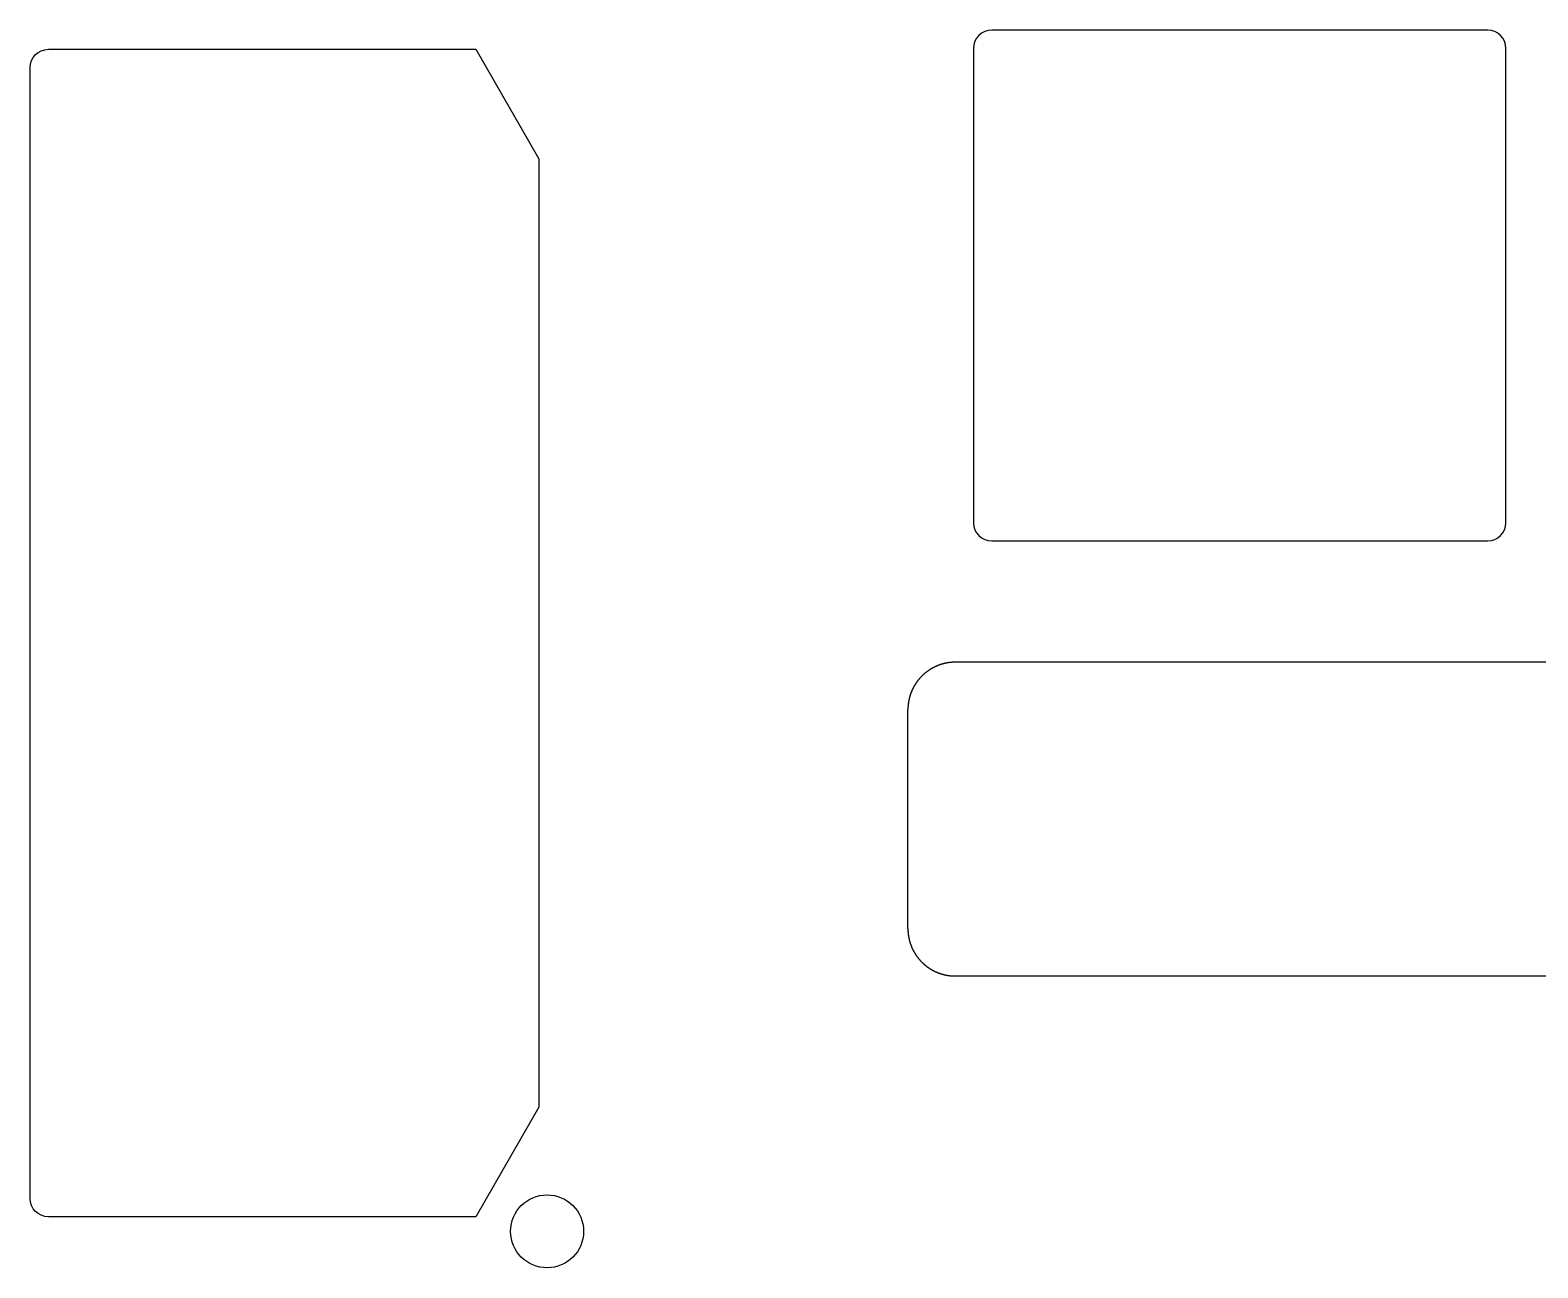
# Model space of a CAD drawing. Header units: millimetres. Extents: x -11 to 340, y -118 to 18.
# Drawn here: x 257.34 to 298.69, y -69.79 to -35.86 of the extents above; entities that cross this region are included whole.
import ezdxf

# ---------------------------------------------------------------- set-up
doc = ezdxf.new("R2010")
doc.units = ezdxf.units.MM
doc.header["$MEASUREMENT"] = 0
doc.layers.get('0').update_dxf_attribs({"linetype": 'CONTINUOUS'})
doc.layers.add('BLACK', color=7, linetype='CONTINUOUS')

msp = doc.modelspace()

# ---------------------------------------------------------------- linework, layer by layer
msp.add_lwpolyline([(257.34375, -67.8875), (257.34375, -36.8875, -0.414213562), (257.84375, -36.3875), (269.56175, -36.3875), (271.29375, -39.3875), (271.29375, -65.3875), (269.56175, -68.3875), (257.84375, -68.3875, -0.414212391)], format="xyb", close=True)
msp.add_circle((271.51875, -68.7875), 1)
at = {"layer": 'BLACK', "linetype": 'Continuous'}
for p, q in [((297.3125, -35.8625), (283.7125, -35.8625)), ((283.2125, -36.3625), (283.2125, -49.3625)), ((297.8125, -49.3625), (297.8125, -36.3625)), ((283.7125, -49.8625), (297.3125, -49.8625)), ((282.12359, -53.32823), (282.114537, -53.332883)), ((282.132677, -53.32365), (282.12359, -53.32823)), ((282.141798, -53.319141), (282.132677, -53.32365)), ((282.150952, -53.314706), (282.141798, -53.319141)), ((282.16014, -53.310343), (282.150952, -53.314706)), ((282.16936, -53.306053), (282.16014, -53.310343)), ((282.178612, -53.301837), (282.16936, -53.306053)), ((282.187896, -53.297694), (282.178612, -53.301837)), ((282.19721, -53.293625), (282.187896, -53.297694)), ((282.206555, -53.289629), (282.19721, -53.293625)), ((282.21593, -53.285708), (282.206555, -53.289629)), ((282.225334, -53.281861), (282.21593, -53.285708)), ((282.234767, -53.278089), (282.225334, -53.281861)), ((282.244228, -53.274392), (282.234767, -53.278089)), ((282.253717, -53.270769), (282.244228, -53.274392)), ((282.263234, -53.267222), (282.253717, -53.270769)), ((282.272777, -53.26375), (282.263234, -53.267222)), ((282.282347, -53.260353), (282.272777, -53.26375)), ((282.291943, -53.257032), (282.282347, -53.260353)), ((282.301564, -53.253787), (282.291943, -53.257032)), ((282.31121, -53.250617), (282.301564, -53.253787)), ((282.32088, -53.247524), (282.31121, -53.250617)), ((282.330574, -53.244507), (282.32088, -53.247524)), ((282.340292, -53.241567), (282.330574, -53.244507)), ((282.350033, -53.238703), (282.340292, -53.241567)), ((282.359796, -53.235916), (282.350033, -53.238703)), ((282.369582, -53.233205), (282.359796, -53.235916)), ((282.379389, -53.230572), (282.369582, -53.233205)), ((282.389217, -53.228015), (282.379389, -53.230572)), ((282.399066, -53.225536), (282.389217, -53.228015)), ((282.408936, -53.223134), (282.399066, -53.225536)), ((282.418825, -53.220809), (282.408936, -53.223134)), ((282.428734, -53.218562), (282.418825, -53.220809)), ((282.438662, -53.216393), (282.428734, -53.218562)), ((282.448608, -53.214301), (282.438662, -53.216393)), ((282.458573, -53.212287), (282.448608, -53.214301)), ((282.468555, -53.210351), (282.458573, -53.212287)), ((282.478555, -53.208493), (282.468555, -53.210351)), ((282.488572, -53.206714), (282.478555, -53.208493)), ((282.498606, -53.205012), (282.488572, -53.206714)), ((282.508655, -53.203389), (282.498606, -53.205012)), ((282.518721, -53.201845), (282.508655, -53.203389)), ((282.528802, -53.200378), (282.518721, -53.201845)), ((282.538898, -53.198991), (282.528802, -53.200378)), ((282.549009, -53.197682), (282.538898, -53.198991)), ((282.559134, -53.196452), (282.549009, -53.197682)), ((282.569273, -53.1953), (282.559134, -53.196452)), ((282.579426, -53.194228), (282.569273, -53.1953)), ((282.589592, -53.193234), (282.579426, -53.194228)), ((282.599771, -53.19232), (282.589592, -53.193234)), ((282.609963, -53.191484), (282.599771, -53.19232)), ((282.620167, -53.190728), (282.609963, -53.191484)), ((282.630383, -53.190052), (282.620167, -53.190728)), ((282.64061, -53.189454), (282.630383, -53.190052)), ((282.650849, -53.188936), (282.64061, -53.189454)), ((282.661098, -53.188498), (282.650849, -53.188936)), ((282.671359, -53.188139), (282.661098, -53.188498)), ((282.681629, -53.187859), (282.671359, -53.188139)), ((282.69191, -53.18766), (282.681629, -53.187859)), ((282.7022, -53.18754), (282.69191, -53.18766)), ((282.7125, -53.1875), (282.7022, -53.18754)), ((336.3125, -53.1875), (282.7125, -53.1875)), ((281.646638, -53.743034), (281.643718, -53.747224)), ((281.649574, -53.738856), (281.646638, -53.743034)), ((281.652527, -53.734688), (281.649574, -53.738856)), ((281.655496, -53.730533), (281.652527, -53.734688)), ((281.658482, -53.726388), (281.655496, -53.730533)), ((281.661484, -53.722255), (281.658482, -53.726388)), ((281.664502, -53.718133), (281.661484, -53.722255)), ((281.667537, -53.714023), (281.664502, -53.718133)), ((281.670588, -53.709925), (281.667537, -53.714023)), ((281.673655, -53.705839), (281.670588, -53.709925)), ((281.676739, -53.701763), (281.673655, -53.705839)), ((281.679838, -53.697701), (281.676739, -53.701763)), ((281.682954, -53.69365), (281.679838, -53.697701)), ((281.686085, -53.689611), (281.682954, -53.69365)), ((281.689233, -53.685584), (281.686085, -53.689611)), ((281.692396, -53.681569), (281.689233, -53.685584)), ((281.695575, -53.677566), (281.692396, -53.681569)), ((281.69877, -53.673576), (281.695575, -53.677566)), ((281.701981, -53.669598), (281.69877, -53.673576)), ((281.705207, -53.665633), (281.701981, -53.669598)), ((281.70845, -53.66168), (281.705207, -53.665633)), ((281.711707, -53.65774), (281.70845, -53.66168)), ((281.714981, -53.653811), (281.711707, -53.65774)), ((281.718269, -53.649896), (281.714981, -53.653811)), ((281.721573, -53.645994), (281.718269, -53.649896)), ((281.724893, -53.642105), (281.721573, -53.645994)), ((281.728228, -53.638228), (281.724893, -53.642105)), ((281.731577, -53.634364), (281.728228, -53.638228)), ((281.734943, -53.630513), (281.731577, -53.634364)), ((281.738323, -53.626676), (281.734943, -53.630513)), ((281.741718, -53.622851), (281.738323, -53.626676)), ((281.745129, -53.61904), (281.741718, -53.622851)), ((281.748554, -53.615242), (281.745129, -53.61904)), ((281.751994, -53.611457), (281.748554, -53.615242)), ((281.755449, -53.607686), (281.751994, -53.611457)), ((281.758919, -53.603928), (281.755449, -53.607686)), ((281.762404, -53.600184), (281.758919, -53.603928)), ((281.765903, -53.596454), (281.762404, -53.600184)), ((281.769417, -53.592737), (281.765903, -53.596454)), ((281.772945, -53.589034), (281.769417, -53.592737)), ((281.776488, -53.585344), (281.772945, -53.589034)), ((281.780045, -53.581669), (281.776488, -53.585344)), ((281.783617, -53.578007), (281.780045, -53.581669)), ((281.787203, -53.57436), (281.783617, -53.578007)), ((281.790803, -53.570726), (281.787203, -53.57436)), ((281.794417, -53.567107), (281.790803, -53.570726)), ((281.801688, -53.55991), (281.794417, -53.567107)), ((281.809015, -53.552771), (281.801688, -53.55991)), ((281.816397, -53.54569), (281.809015, -53.552771)), ((281.823834, -53.538667), (281.816397, -53.54569)), ((281.831326, -53.531703), (281.823834, -53.538667)), ((281.838871, -53.524797), (281.831326, -53.531703)), ((281.84647, -53.517952), (281.838871, -53.524797)), ((281.854121, -53.511166), (281.84647, -53.517952)), ((281.861825, -53.504441), (281.854121, -53.511166)), ((281.86958, -53.497777), (281.861825, -53.504441)), ((281.877387, -53.491174), (281.86958, -53.497777)), ((281.885244, -53.484633), (281.877387, -53.491174)), ((281.893152, -53.478155), (281.885244, -53.484633)), ((281.901109, -53.471739), (281.893152, -53.478155)), ((281.909115, -53.465387), (281.901109, -53.471739)), ((281.91717, -53.459098), (281.909115, -53.465387)), ((281.925272, -53.452873), (281.91717, -53.459098)), ((281.933422, -53.446713), (281.925272, -53.452873)), ((281.941619, -53.440617), (281.933422, -53.446713)), ((281.949862, -53.434587), (281.941619, -53.440617)), ((281.958151, -53.428622), (281.949862, -53.434587)), ((281.966485, -53.422723), (281.958151, -53.428622)), ((281.974864, -53.416891), (281.966485, -53.422723)), ((281.983287, -53.411125), (281.974864, -53.416891)), ((281.991753, -53.405427), (281.983287, -53.411125)), ((282.000262, -53.399796), (281.991753, -53.405427)), ((282.008814, -53.394232), (282.000262, -53.399796)), ((282.017407, -53.388737), (282.008814, -53.394232)), ((282.026042, -53.383311), (282.017407, -53.388737)), ((282.034717, -53.377953), (282.026042, -53.383311)), ((282.043433, -53.372664), (282.034717, -53.377953)), ((282.052188, -53.367445), (282.043433, -53.372664)), ((282.060983, -53.362296), (282.052188, -53.367445)), ((282.069815, -53.357217), (282.060983, -53.362296)), ((282.078686, -53.352208), (282.069815, -53.357217)), ((282.087594, -53.34727), (282.078686, -53.352208)), ((282.096539, -53.342403), (282.087594, -53.34727)), ((282.10552, -53.337607), (282.096539, -53.342403)), ((282.114537, -53.332883), (282.10552, -53.337607)), ((281.455009, -54.156525), (281.453728, -54.161445)), ((281.456308, -54.151613), (281.455009, -54.156525)), ((281.457628, -54.146704), (281.456308, -54.151613)), ((281.458966, -54.141803), (281.457628, -54.146704)), ((281.460324, -54.136905), (281.458966, -54.141803)), ((281.461701, -54.132015), (281.460324, -54.136905)), ((281.463098, -54.127128), (281.461701, -54.132015)), ((281.464513, -54.122249), (281.463098, -54.127128)), ((281.465948, -54.117374), (281.464513, -54.122249)), ((281.467401, -54.112506), (281.465948, -54.117374)), ((281.468875, -54.107642), (281.467401, -54.112506)), ((281.470367, -54.102786), (281.468875, -54.107642)), ((281.471878, -54.097934), (281.470367, -54.102786)), ((281.473408, -54.09309), (281.471878, -54.097934)), ((281.474958, -54.08825), (281.473408, -54.09309)), ((281.476526, -54.083418), (281.474958, -54.08825)), ((281.478114, -54.07859), (281.476526, -54.083418)), ((281.47972, -54.073771), (281.478114, -54.07859)), ((281.481346, -54.068956), (281.47972, -54.073771)), ((281.48299, -54.064149), (281.481346, -54.068956)), ((281.484654, -54.059346), (281.48299, -54.064149)), ((281.486336, -54.054552), (281.484654, -54.059346)), ((281.488038, -54.049763), (281.486336, -54.054552)), ((281.489758, -54.044982), (281.488038, -54.049763)), ((281.491497, -54.040206), (281.489758, -54.044982)), ((281.493255, -54.035438), (281.491497, -54.040206)), ((281.495032, -54.030676), (281.493255, -54.035438)), ((281.496828, -54.025922), (281.495032, -54.030676)), ((281.498642, -54.021173), (281.496828, -54.025922)), ((281.500475, -54.016433), (281.498642, -54.021173)), ((281.502328, -54.011698), (281.500475, -54.016433)), ((281.504198, -54.006972), (281.502328, -54.011698)), ((281.506088, -54.002251), (281.504198, -54.006972)), ((281.507995, -53.99754), (281.506088, -54.002251)), ((281.509922, -53.992834), (281.507995, -53.99754)), ((281.511867, -53.988137), (281.509922, -53.992834)), ((281.513832, -53.983445), (281.511867, -53.988137)), ((281.515814, -53.978763), (281.513832, -53.983445)), ((281.517815, -53.974087), (281.515814, -53.978763)), ((281.519834, -53.96942), (281.517815, -53.974087)), ((281.521873, -53.964759), (281.519834, -53.96942)), ((281.523929, -53.960108), (281.521873, -53.964759)), ((281.526004, -53.955462), (281.523929, -53.960108)), ((281.528097, -53.950827), (281.526004, -53.955462)), ((281.530209, -53.946197), (281.528097, -53.950827)), ((281.532339, -53.941577), (281.530209, -53.946197)), ((281.534487, -53.936964), (281.532339, -53.941577)), ((281.536654, -53.93236), (281.534487, -53.936964)), ((281.538839, -53.927763), (281.536654, -53.93236)), ((281.541042, -53.923176), (281.538839, -53.927763)), ((281.543263, -53.918595), (281.541042, -53.923176)), ((281.545503, -53.914025), (281.543263, -53.918595)), ((281.547761, -53.909461), (281.545503, -53.914025)), ((281.550036, -53.904908), (281.547761, -53.909461)), ((281.55233, -53.900361), (281.550036, -53.904908)), ((281.554642, -53.895825), (281.55233, -53.900361)), ((281.556972, -53.891296), (281.554642, -53.895825)), ((281.559319, -53.886777), (281.556972, -53.891296)), ((281.561685, -53.882266), (281.559319, -53.886777)), ((281.564069, -53.877765), (281.561685, -53.882266)), ((281.56647, -53.873272), (281.564069, -53.877765)), ((281.568889, -53.868789), (281.56647, -53.873272)), ((281.571327, -53.864314), (281.568889, -53.868789)), ((281.573782, -53.85985), (281.571327, -53.864314)), ((281.576255, -53.855393), (281.573782, -53.85985)), ((281.578745, -53.850948), (281.576255, -53.855393)), ((281.581253, -53.84651), (281.578745, -53.850948)), ((281.583778, -53.842083), (281.581253, -53.84651)), ((281.586322, -53.837665), (281.583778, -53.842083)), ((281.588882, -53.833257), (281.586322, -53.837665)), ((281.591461, -53.828858), (281.588882, -53.833257)), ((281.594056, -53.82447), (281.591461, -53.828858)), ((281.59667, -53.82009), (281.594056, -53.82447)), ((281.5993, -53.815722), (281.59667, -53.82009)), ((281.601948, -53.811362), (281.5993, -53.815722)), ((281.604613, -53.807014), (281.601948, -53.811362)), ((281.607295, -53.802674), (281.604613, -53.807014)), ((281.609995, -53.798346), (281.607295, -53.802674)), ((281.612712, -53.794028), (281.609995, -53.798346)), ((281.615445, -53.78972), (281.612712, -53.794028)), ((281.618197, -53.785422), (281.615445, -53.78972)), ((281.620965, -53.781135), (281.618197, -53.785422)), ((281.62375, -53.776858), (281.620965, -53.781135)), ((281.626552, -53.772593), (281.62375, -53.776858)), ((281.629371, -53.768337), (281.626552, -53.772593)), ((281.632207, -53.764093), (281.629371, -53.768337)), ((281.63506, -53.759859), (281.632207, -53.764093)), ((281.637929, -53.755637), (281.63506, -53.759859)), ((281.640815, -53.751424), (281.637929, -53.755637)), ((281.643718, -53.747224), (281.640815, -53.751424)), ((281.412503, -54.48491), (281.4125, -54.4875)), ((281.4125, -60.4875), (281.4125, -54.4875)), ((281.412523, -54.479755), (281.412503, -54.48491)), ((281.412563, -54.474604), (281.412523, -54.479755)), ((281.412623, -54.469452), (281.412563, -54.474604)), ((281.412703, -54.464306), (281.412623, -54.469452)), ((281.412803, -54.45916), (281.412703, -54.464306)), ((281.412923, -54.454018), (281.412803, -54.45916)), ((281.413063, -54.448877), (281.412923, -54.454018)), ((281.413223, -54.44374), (281.413063, -54.448877)), ((281.413403, -54.438604), (281.413223, -54.44374)), ((281.413602, -54.433473), (281.413403, -54.438604)), ((281.413822, -54.428342), (281.413602, -54.433473)), ((281.414062, -54.423217), (281.413822, -54.428342)), ((281.414321, -54.418091), (281.414062, -54.423217)), ((281.414601, -54.412971), (281.414321, -54.418091)), ((281.4149, -54.407851), (281.414601, -54.412971)), ((281.415219, -54.402737), (281.4149, -54.407851)), ((281.415558, -54.397623), (281.415219, -54.402737)), ((281.415917, -54.392514), (281.415558, -54.397623)), ((281.416296, -54.387406), (281.415917, -54.392514)), ((281.416695, -54.382304), (281.416296, -54.387406)), ((281.417113, -54.377202), (281.416695, -54.382304)), ((281.417551, -54.372106), (281.417113, -54.377202)), ((281.41801, -54.36701), (281.417551, -54.372106)), ((281.418488, -54.36192), (281.41801, -54.36701)), ((281.418985, -54.356831), (281.418488, -54.36192)), ((281.419503, -54.351748), (281.418985, -54.356831)), ((281.42004, -54.346665), (281.419503, -54.351748)), ((281.420597, -54.341589), (281.42004, -54.346665)), ((281.421174, -54.336513), (281.420597, -54.341589)), ((281.421771, -54.331443), (281.421174, -54.336513)), ((281.422387, -54.326375), (281.421771, -54.331443)), ((281.423023, -54.321312), (281.422387, -54.326375)), ((281.423679, -54.316251), (281.423023, -54.321312)), ((281.424354, -54.311195), (281.423679, -54.316251)), ((281.42505, -54.306141), (281.424354, -54.311195)), ((281.425764, -54.301094), (281.42505, -54.306141)), ((281.426499, -54.296047), (281.425764, -54.301094)), ((281.427253, -54.291007), (281.426499, -54.296047)), ((281.428027, -54.285968), (281.427253, -54.291007)), ((281.42882, -54.280936), (281.428027, -54.285968)), ((281.429634, -54.275905), (281.42882, -54.280936)), ((281.430466, -54.270881), (281.429634, -54.275905)), ((281.431319, -54.265858), (281.430466, -54.270881)), ((281.432191, -54.260842), (281.431319, -54.265858)), ((281.433083, -54.255828), (281.432191, -54.260842)), ((281.433994, -54.25082), (281.433083, -54.255828)), ((281.434924, -54.245814), (281.433994, -54.25082)), ((281.435875, -54.240815), (281.434924, -54.245814)), ((281.436845, -54.235818), (281.435875, -54.240815)), ((281.437834, -54.230828), (281.436845, -54.235818)), ((281.438843, -54.22584), (281.437834, -54.230828)), ((281.439871, -54.220859), (281.438843, -54.22584)), ((281.440919, -54.21588), (281.439871, -54.220859)), ((281.441986, -54.210908), (281.440919, -54.21588)), ((281.443073, -54.205939), (281.441986, -54.210908)), ((281.444179, -54.200976), (281.443073, -54.205939)), ((281.445305, -54.196016), (281.444179, -54.200976)), ((281.44645, -54.191063), (281.445305, -54.196016)), ((281.447615, -54.186113), (281.44645, -54.191063)), ((281.448798, -54.18117), (281.447615, -54.186113)), ((281.450002, -54.17623), (281.448798, -54.18117)), ((281.451224, -54.171297), (281.450002, -54.17623)), ((281.452467, -54.166367), (281.451224, -54.171297)), ((281.453728, -54.161445), (281.452467, -54.166367)), ((281.4125, -60.4875), (281.41254, -60.4978)), ((281.41254, -60.4978), (281.41266, -60.50809)), ((281.41266, -60.50809), (281.412859, -60.518371)), ((281.412859, -60.518371), (281.413139, -60.528641)), ((281.413139, -60.528641), (281.413498, -60.538902)), ((281.413498, -60.538902), (281.413936, -60.549151)), ((281.413936, -60.549151), (281.414454, -60.55939)), ((281.414454, -60.55939), (281.415052, -60.569617)), ((281.415052, -60.569617), (281.415728, -60.579833)), ((281.415728, -60.579833), (281.416484, -60.590037)), ((281.416484, -60.590037), (281.41732, -60.600229)), ((281.41732, -60.600229), (281.418234, -60.610408)), ((281.418234, -60.610408), (281.419228, -60.620574)), ((281.419228, -60.620574), (281.4203, -60.630727)), ((281.4203, -60.630727), (281.421452, -60.640866)), ((281.421452, -60.640866), (281.422682, -60.650991)), ((281.422682, -60.650991), (281.423991, -60.661102)), ((281.423991, -60.661102), (281.425378, -60.671198)), ((281.425378, -60.671198), (281.426845, -60.681279)), ((281.426845, -60.681279), (281.428389, -60.691345)), ((281.428389, -60.691345), (281.430012, -60.701394)), ((281.430012, -60.701394), (281.431714, -60.711428)), ((281.431714, -60.711428), (281.433493, -60.721445)), ((281.433493, -60.721445), (281.435351, -60.731445)), ((281.435351, -60.731445), (281.437287, -60.741427)), ((281.437287, -60.741427), (281.439301, -60.751392)), ((281.439301, -60.751392), (281.441393, -60.761338)), ((281.441393, -60.761338), (281.443562, -60.771266)), ((281.443562, -60.771266), (281.445809, -60.781175)), ((281.445809, -60.781175), (281.448134, -60.791064)), ((281.448134, -60.791064), (281.450536, -60.800934)), ((281.450536, -60.800934), (281.453015, -60.810783)), ((281.453015, -60.810783), (281.455572, -60.820611)), ((281.455572, -60.820611), (281.458205, -60.830418)), ((281.458205, -60.830418), (281.460916, -60.840204)), ((281.460916, -60.840204), (281.463703, -60.849967)), ((281.463703, -60.849967), (281.466567, -60.859708)), ((281.466567, -60.859708), (281.469507, -60.869426)), ((281.469507, -60.869426), (281.472524, -60.87912)), ((281.472524, -60.87912), (281.475617, -60.88879)), ((281.475617, -60.88879), (281.478787, -60.898436)), ((281.478787, -60.898436), (281.482032, -60.908057)), ((281.482032, -60.908057), (281.485353, -60.917653)), ((281.485353, -60.917653), (281.48875, -60.927223)), ((281.48875, -60.927223), (281.492222, -60.936766)), ((281.492222, -60.936766), (281.495769, -60.946283)), ((281.495769, -60.946283), (281.499392, -60.955772)), ((281.499392, -60.955772), (281.503089, -60.965233)), ((281.503089, -60.965233), (281.506861, -60.974666)), ((281.506861, -60.974666), (281.510708, -60.98407)), ((281.510708, -60.98407), (281.514629, -60.993445)), ((281.514629, -60.993445), (281.518625, -61.00279)), ((281.518625, -61.00279), (281.522694, -61.012104)), ((281.522694, -61.012104), (281.526837, -61.021388)), ((281.526837, -61.021388), (281.531053, -61.03064)), ((281.531053, -61.03064), (281.535343, -61.03986)), ((281.535343, -61.03986), (281.539706, -61.049048)), ((281.539706, -61.049048), (281.544141, -61.058202)), ((281.544141, -61.058202), (281.54865, -61.067323)), ((281.54865, -61.067323), (281.55323, -61.07641)), ((281.55323, -61.07641), (281.557883, -61.085463)), ((281.557883, -61.085463), (281.562607, -61.09448)), ((281.562607, -61.09448), (281.567403, -61.103461)), ((281.567403, -61.103461), (281.57227, -61.112406)), ((281.57227, -61.112406), (281.577208, -61.121314)), ((281.577208, -61.121314), (281.582217, -61.130185)), ((281.582217, -61.130185), (281.587296, -61.139017)), ((281.587296, -61.139017), (281.592445, -61.147812)), ((281.592445, -61.147812), (281.597664, -61.156567)), ((281.597664, -61.156567), (281.602953, -61.165283)), ((281.602953, -61.165283), (281.608311, -61.173958)), ((281.608311, -61.173958), (281.613737, -61.182593)), ((281.613737, -61.182593), (281.619232, -61.191186)), ((281.619232, -61.191186), (281.624796, -61.199738)), ((281.624796, -61.199738), (281.630427, -61.208247)), ((281.630427, -61.208247), (281.636125, -61.216713)), ((281.636125, -61.216713), (281.641891, -61.225136)), ((281.641891, -61.225136), (281.647723, -61.233515)), ((281.647723, -61.233515), (281.653622, -61.241849)), ((281.653622, -61.241849), (281.659587, -61.250138)), ((281.659587, -61.250138), (281.665617, -61.258381)), ((281.665617, -61.258381), (281.671713, -61.266578)), ((281.671713, -61.266578), (281.677873, -61.274728)), ((281.677873, -61.274728), (281.684098, -61.28283)), ((281.684098, -61.28283), (281.690387, -61.290885)), ((281.690387, -61.290885), (281.696739, -61.298891)), ((281.696739, -61.298891), (281.703155, -61.306848)), ((281.703155, -61.306848), (281.709633, -61.314756)), ((281.709633, -61.314756), (281.716174, -61.322613)), ((281.716174, -61.322613), (281.722777, -61.33042)), ((281.722777, -61.33042), (281.729441, -61.338175)), ((281.729441, -61.338175), (281.736166, -61.345879)), ((281.736166, -61.345879), (281.742952, -61.35353)), ((281.742952, -61.35353), (281.749797, -61.361129)), ((281.749797, -61.361129), (281.756703, -61.368674)), ((281.756703, -61.368674), (281.763667, -61.376166)), ((281.763667, -61.376166), (281.77069, -61.383603)), ((281.77069, -61.383603), (281.777771, -61.390985)), ((281.777771, -61.390985), (281.78491, -61.398312)), ((281.78491, -61.398312), (281.792107, -61.405583)), ((281.792107, -61.405583), (281.795726, -61.409197)), ((281.795726, -61.409197), (281.79936, -61.412797)), ((281.79936, -61.412797), (281.803007, -61.416383)), ((281.803007, -61.416383), (281.806669, -61.419955)), ((281.806669, -61.419955), (281.810344, -61.423512)), ((281.810344, -61.423512), (281.814034, -61.427055)), ((281.814034, -61.427055), (281.817737, -61.430583)), ((281.817737, -61.430583), (281.821454, -61.434097)), ((281.821454, -61.434097), (281.825184, -61.437596)), ((281.825184, -61.437596), (281.828928, -61.441081)), ((281.828928, -61.441081), (281.832686, -61.444551)), ((281.832686, -61.444551), (281.836457, -61.448006)), ((281.836457, -61.448006), (281.840242, -61.451446)), ((281.840242, -61.451446), (281.84404, -61.454871)), ((281.84404, -61.454871), (281.847851, -61.458282)), ((281.847851, -61.458282), (281.851676, -61.461677)), ((281.851676, -61.461677), (281.855513, -61.465057)), ((281.855513, -61.465057), (281.859364, -61.468423)), ((281.859364, -61.468423), (281.863228, -61.471772)), ((281.863228, -61.471772), (281.867105, -61.475107)), ((281.867105, -61.475107), (281.870994, -61.478427)), ((281.870994, -61.478427), (281.874896, -61.481731)), ((281.874896, -61.481731), (281.878811, -61.485019)), ((281.878811, -61.485019), (281.88274, -61.488293)), ((281.88274, -61.488293), (281.88668, -61.49155)), ((281.88668, -61.49155), (281.890633, -61.494793)), ((281.890633, -61.494793), (281.894598, -61.498019)), ((281.894598, -61.498019), (281.898576, -61.50123)), ((281.898576, -61.50123), (281.902566, -61.504425)), ((281.902566, -61.504425), (281.906569, -61.507604)), ((281.906569, -61.507604), (281.910584, -61.510767)), ((281.910584, -61.510767), (281.914611, -61.513915)), ((281.914611, -61.513915), (281.91865, -61.517046)), ((281.91865, -61.517046), (281.922701, -61.520162)), ((281.922701, -61.520162), (281.926763, -61.523261)), ((281.926763, -61.523261), (281.930839, -61.526345)), ((281.930839, -61.526345), (281.934925, -61.529412)), ((281.934925, -61.529412), (281.939023, -61.532463)), ((281.939023, -61.532463), (281.943133, -61.535498)), ((281.943133, -61.535498), (281.947255, -61.538516)), ((281.947255, -61.538516), (281.951388, -61.541518)), ((281.951388, -61.541518), (281.955533, -61.544504)), ((281.955533, -61.544504), (281.959688, -61.547473)), ((281.959688, -61.547473), (281.963856, -61.550426)), ((281.963856, -61.550426), (281.968034, -61.553362)), ((281.968034, -61.553362), (281.972224, -61.556282)), ((281.972224, -61.556282), (281.976424, -61.559185)), ((281.976424, -61.559185), (281.980637, -61.562071)), ((281.980637, -61.562071), (281.984859, -61.56494)), ((281.984859, -61.56494), (281.989093, -61.567793)), ((281.989093, -61.567793), (281.993337, -61.570629)), ((281.993337, -61.570629), (281.997593, -61.573448)), ((281.997593, -61.573448), (282.001858, -61.57625)), ((282.001858, -61.57625), (282.006135, -61.579035)), ((282.006135, -61.579035), (282.010422, -61.581803)), ((282.010422, -61.581803), (282.01472, -61.584555)), ((282.01472, -61.584555), (282.019028, -61.587288)), ((282.019028, -61.587288), (282.023346, -61.590005)), ((282.023346, -61.590005), (282.027674, -61.592705)), ((282.027674, -61.592705), (282.032014, -61.595387)), ((282.032014, -61.595387), (282.036362, -61.598052)), ((282.036362, -61.598052), (282.040722, -61.6007)), ((282.040722, -61.6007), (282.04509, -61.60333)), ((282.04509, -61.60333), (282.04947, -61.605944)), ((282.04947, -61.605944), (282.053858, -61.608539)), ((282.053858, -61.608539), (282.058257, -61.611118)), ((282.058257, -61.611118), (282.062665, -61.613678)), ((282.062665, -61.613678), (282.067083, -61.616222)), ((282.067083, -61.616222), (282.07151, -61.618747)), ((282.07151, -61.618747), (282.075948, -61.621255)), ((282.075948, -61.621255), (282.080393, -61.623745)), ((282.080393, -61.623745), (282.08485, -61.626218)), ((282.08485, -61.626218), (282.089314, -61.628673)), ((282.089314, -61.628673), (282.093789, -61.631111)), ((282.093789, -61.631111), (282.098272, -61.63353)), ((282.098272, -61.63353), (282.102765, -61.635931)), ((282.102765, -61.635931), (282.107266, -61.638315)), ((282.107266, -61.638315), (282.111777, -61.640681)), ((282.111777, -61.640681), (282.116296, -61.643028)), ((282.116296, -61.643028), (282.120825, -61.645358)), ((282.120825, -61.645358), (282.125361, -61.64767)), ((282.125361, -61.64767), (282.129908, -61.649964)), ((282.129908, -61.649964), (282.134461, -61.652239)), ((282.134461, -61.652239), (282.139025, -61.654497)), ((282.139025, -61.654497), (282.143595, -61.656737)), ((282.143595, -61.656737), (282.148176, -61.658958)), ((282.148176, -61.658958), (282.152763, -61.661161)), ((282.152763, -61.661161), (282.15736, -61.663346)), ((282.15736, -61.663346), (282.161964, -61.665513)), ((282.161964, -61.665513), (282.166577, -61.667661)), ((282.166577, -61.667661), (282.171197, -61.669791)), ((282.171197, -61.669791), (282.175827, -61.671903)), ((282.175827, -61.671903), (282.180462, -61.673996)), ((282.180462, -61.673996), (282.185108, -61.676071)), ((282.185108, -61.676071), (282.189759, -61.678127)), ((282.189759, -61.678127), (282.19442, -61.680166)), ((282.19442, -61.680166), (282.199087, -61.682185)), ((282.199087, -61.682185), (282.203763, -61.684186)), ((282.203763, -61.684186), (282.208445, -61.686168)), ((282.208445, -61.686168), (282.213137, -61.688133)), ((282.213137, -61.688133), (282.217834, -61.690078)), ((282.217834, -61.690078), (282.22254, -61.692005)), ((282.22254, -61.692005), (282.227251, -61.693912)), ((282.227251, -61.693912), (282.231972, -61.695802)), ((282.231972, -61.695802), (282.236698, -61.697672)), ((282.236698, -61.697672), (282.241433, -61.699525)), ((282.241433, -61.699525), (282.246173, -61.701358)), ((282.246173, -61.701358), (282.250922, -61.703172)), ((282.250922, -61.703172), (282.255676, -61.704968)), ((282.255676, -61.704968), (282.260438, -61.706745)), ((282.260438, -61.706745), (282.265206, -61.708503)), ((282.265206, -61.708503), (282.269982, -61.710242)), ((282.269982, -61.710242), (282.274763, -61.711962)), ((282.274763, -61.711962), (282.279552, -61.713664)), ((282.279552, -61.713664), (282.284346, -61.715346)), ((282.284346, -61.715346), (282.289149, -61.71701)), ((282.289149, -61.71701), (282.293956, -61.718654)), ((282.293956, -61.718654), (282.298771, -61.72028)), ((282.298771, -61.72028), (282.30359, -61.721886)), ((282.30359, -61.721886), (282.308418, -61.723474)), ((282.308418, -61.723474), (282.31325, -61.725042)), ((282.31325, -61.725042), (282.31809, -61.726592)), ((282.31809, -61.726592), (282.322934, -61.728122)), ((282.322934, -61.728122), (282.327786, -61.729633)), ((282.327786, -61.729633), (282.332642, -61.731125)), ((282.332642, -61.731125), (282.337506, -61.732599)), ((282.337506, -61.732599), (282.342374, -61.734052)), ((282.342374, -61.734052), (282.347249, -61.735487)), ((282.347249, -61.735487), (282.352128, -61.736902)), ((282.352128, -61.736902), (282.357015, -61.738299)), ((282.357015, -61.738299), (282.361905, -61.739676)), ((282.361905, -61.739676), (282.366803, -61.741034)), ((282.366803, -61.741034), (282.371704, -61.742372)), ((282.371704, -61.742372), (282.376613, -61.743692)), ((282.376613, -61.743692), (282.381525, -61.744991)), ((282.381525, -61.744991), (282.386445, -61.746272)), ((282.386445, -61.746272), (282.391367, -61.747533)), ((282.391367, -61.747533), (282.396297, -61.748776)), ((282.396297, -61.748776), (282.40123, -61.749998)), ((282.40123, -61.749998), (282.40617, -61.751202)), ((282.40617, -61.751202), (282.411113, -61.752385)), ((282.411113, -61.752385), (282.416063, -61.75355)), ((282.416063, -61.75355), (282.421016, -61.754695)), ((282.421016, -61.754695), (282.425976, -61.755821)), ((282.425976, -61.755821), (282.430939, -61.756927)), ((282.430939, -61.756927), (282.435908, -61.758014)), ((282.435908, -61.758014), (282.44088, -61.759081)), ((282.44088, -61.759081), (282.445859, -61.760129)), ((282.445859, -61.760129), (282.45084, -61.761157)), ((282.45084, -61.761157), (282.455828, -61.762166)), ((282.455828, -61.762166), (282.460818, -61.763155)), ((282.460818, -61.763155), (282.465815, -61.764125)), ((282.465815, -61.764125), (282.470814, -61.765076)), ((282.470814, -61.765076), (282.47582, -61.766006)), ((282.47582, -61.766006), (282.480828, -61.766917)), ((282.480828, -61.766917), (282.485842, -61.767809)), ((282.485842, -61.767809), (282.490858, -61.768681)), ((282.490858, -61.768681), (282.495881, -61.769534)), ((282.495881, -61.769534), (282.500905, -61.770366)), ((282.500905, -61.770366), (282.505936, -61.77118)), ((282.505936, -61.77118), (282.510968, -61.771973)), ((282.510968, -61.771973), (282.516007, -61.772747)), ((282.516007, -61.772747), (282.521047, -61.773501)), ((282.521047, -61.773501), (282.526094, -61.774236)), ((282.526094, -61.774236), (282.531141, -61.77495)), ((282.531141, -61.77495), (282.536195, -61.775646)), ((282.536195, -61.775646), (282.541251, -61.776321)), ((282.541251, -61.776321), (282.546312, -61.776977)), ((282.546312, -61.776977), (282.551375, -61.777613)), ((282.551375, -61.777613), (282.556443, -61.778229)), ((282.556443, -61.778229), (282.561513, -61.778826)), ((282.561513, -61.778826), (282.566589, -61.779403)), ((282.566589, -61.779403), (282.571665, -61.77996)), ((282.571665, -61.77996), (282.576748, -61.780497)), ((282.576748, -61.780497), (282.581831, -61.781015)), ((282.581831, -61.781015), (282.58692, -61.781512)), ((282.58692, -61.781512), (282.59201, -61.78199)), ((282.59201, -61.78199), (282.597106, -61.782449)), ((282.597106, -61.782449), (282.602202, -61.782887)), ((282.602202, -61.782887), (282.607304, -61.783305)), ((282.607304, -61.783305), (282.612406, -61.783704)), ((282.612406, -61.783704), (282.617514, -61.784083)), ((282.617514, -61.784083), (282.622623, -61.784442)), ((282.622623, -61.784442), (282.627737, -61.784781)), ((282.627737, -61.784781), (282.632851, -61.7851)), ((282.632851, -61.7851), (282.637971, -61.785399)), ((282.637971, -61.785399), (282.643091, -61.785679)), ((282.643091, -61.785679), (282.648217, -61.785938)), ((282.648217, -61.785938), (282.653342, -61.786178)), ((282.653342, -61.786178), (282.658473, -61.786398)), ((282.658473, -61.786398), (282.663604, -61.786597)), ((282.663604, -61.786597), (282.66874, -61.786777)), ((282.66874, -61.786777), (282.673877, -61.786937)), ((282.673877, -61.786937), (282.679018, -61.787077)), ((282.679018, -61.787077), (282.68416, -61.787197)), ((282.68416, -61.787197), (282.689306, -61.787297)), ((282.689306, -61.787297), (282.694452, -61.787377)), ((282.694452, -61.787377), (282.699604, -61.787437)), ((282.699604, -61.787437), (282.704755, -61.787477)), ((282.704755, -61.787477), (282.709911, -61.787497)), ((282.709911, -61.787497), (282.7125, -61.7875)), ((282.7125, -61.7875), (336.3125, -61.7875))]:
    msp.add_line(p, q, dxfattribs=at)
at = {"layer": 'BLACK'}
for centre, start, end in [((283.7125, -36.3625), 90, 180), ((297.3125, -36.3625), 0, 90), ((283.7125, -49.3625), 180, 270), ((297.3125, -49.3625), 270, 0)]:
    msp.add_arc(centre, 0.5, start, end, dxfattribs=at)

doc.saveas('drawing.dxf')
